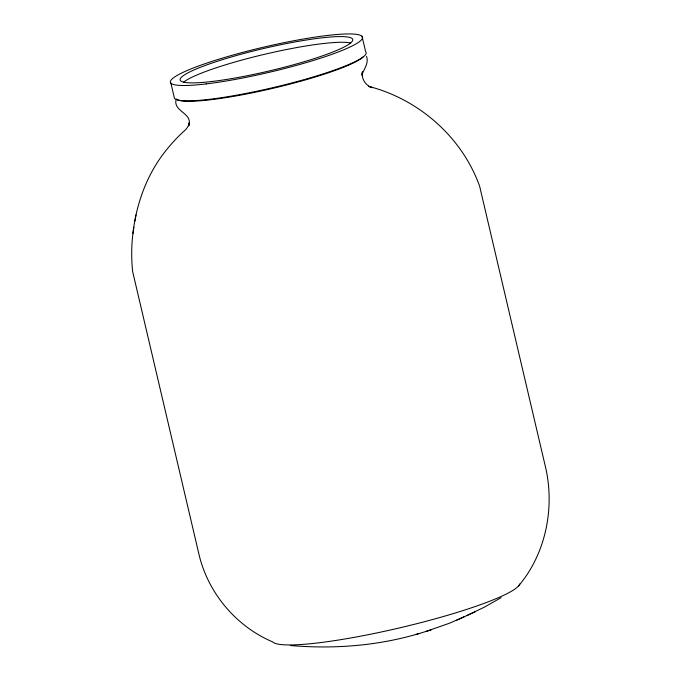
<?xml version="1.0" encoding="UTF-8"?>
<svg xmlns="http://www.w3.org/2000/svg" width="681" height="681" viewBox="0 0 681 681"><rect width="100%" height="100%" fill="white"/><g stroke="black" fill="none" stroke-linecap="round" stroke-linejoin="round"><path stroke-width="1.02" d="M133.919 227.267C131.322 241.806 131.186 256.694 132.599 271.37L198.843 553.806C207.765 592.666 235.958 626.341 272.672 641.902A127.27 16.608 -13.2 0 0 399.492 627.908A127.27 16.608 -13.2 0 0 519.731 584.017M175.928 100.303C173.842 111.863 193.012 113.106 188.79 125.832L189.335 122.529C188.756 125.491 187.224 128.232 184.977 130.258C175.741 138.575 167.466 147.896 160.307 158.06C144.815 180.32 136.021 206.624 132.906 233.455M134.983 220.942L135.97 214.932M518.411 586.094C545.498 554.283 554.726 509.15 545.89 468.715L479.645 186.279C462.101 137.119 418.849 99.256 368.523 86.325M501.105 597.68L484.2 607.248L466.689 615.667M425.719 631.534L449.162 623.336L464.153 616.79M456.721 620.212L475.517 611.606M290.412 645.52C333.681 649.214 377.768 645.903 419.47 633.432M416.048 634.488L431.533 629.746M368.566 86.376L372.456 87.687C365.671 85.934 361.1 78.647 362.411 71.777L361.866 75.08C363.918 69.07 369.076 63.12 366.523 56.302M362.02 36.297L365.62 51.654A98.677 12.879 -13.2 0 1 280.368 85.857A98.677 12.879 -13.2 0 1 174.506 98.507L170.905 83.15M183.572 82.231A88.598 11.56 -13.2 0 1 265.096 54.174A88.598 11.56 -13.2 0 1 350.681 43.014M363.645 56.429A97.025 12.667 -13.2 0 1 268.042 89.441A97.025 12.667 -13.2 0 1 176.302 98.975M206.181 83.908A98.677 12.879 -13.2 0 0 361.432 39.881A98.677 12.879 -13.2 0 0 231.778 55.382A98.677 12.879 -13.2 0 0 206.181 83.908M212.336 81.439A88.598 11.56 -13.2 0 0 351.728 41.907A88.598 11.56 -13.2 0 0 235.32 55.825A88.598 11.56 -13.2 0 0 212.336 81.439"/></g></svg>
